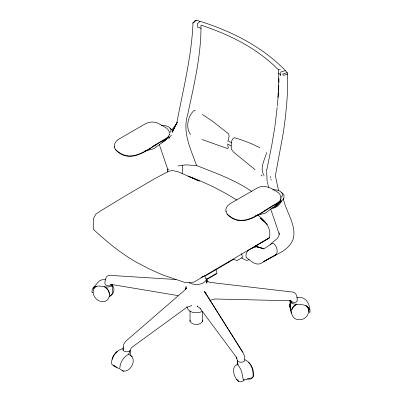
<?xml version="1.0" encoding="UTF-8"?>
<svg xmlns="http://www.w3.org/2000/svg" width="402" height="402" viewBox="0 0 402 402"><rect width="100%" height="100%" fill="white"/><g stroke="black" fill="none" stroke-linecap="round" stroke-linejoin="round"><path stroke-width="0.6" d="M191.206 305.615L191.493 305.711L186.98 307.213L131.826 347.398L130.66 349.047L130.394 350.222L129.419 351.197L127.73 351.76L125.781 351.76L124.092 351.197L123.123 350.222L123.123 349.097M123.123 348.66L123.64 344.449L125.469 341.489L185.302 289.631L186.161 288.088L185.764 289.103L186.116 286.636L185.764 289.103M202.633 320.153L202.633 321.304C200.266 325.54 192.397 325.54 190.03 321.304L190.03 320.153M225.889 211.15L227.251 214.372C243.587 230.693 261.571 211.351 276.857 203.729L279.792 201.467C282.44 197.915 280.32 193.136 276.476 191.493C270.732 187.402 262.943 184.196 256.386 188.513L231.135 203.095C228.145 204.754 224.859 207.96 226.095 211.698M290.138 301.188L290.083 307.264L290.445 301.465M266.727 171.905L267.069 181.126M278.887 82.541L278.903 78.485M280.691 75.305L280.777 72.003L285.314 70.651L287.525 73.084L287.696 87.621L286.877 101.726L285.465 116.907L283.5 131.705L275.375 175.734L278.576 190.714M205.739 294.274L205.799 292.4L205.829 293.51M199.925 21.351L196.276 20.17L193.699 22.658L193.015 22.683C191.674 56.406 183.156 89.309 176.925 122.379M278.058 97.701L278.39 91.827M277.953 97.756L278.762 83.767L278.692 76.194M278.46 90.671L278.772 85.405M237.13 365.096L237.411 362.569M266.626 152.494C264.707 159.84 259.406 168.036 264.064 175.579M278.003 98.324L277.29 106.128M266.626 171.378L266.772 169.654M277.179 107.329L274.867 126.72M307.098 307.535L307.208 306.605M290.048 305.133L290.4 309.852L291.269 313.022L291.867 312.967M167.946 169.091L167.317 171.945M290.123 304.6L290.274 303.535L289.973 305.736L290.44 301.55M279.164 232.823C279.842 239.215 272.782 240.713 270.109 245.069M274.797 127.323L271.802 145.057L266.878 169.599M182.066 173.563L182.804 168.589L182.458 165.121M227.894 141.283L229.145 136.268L228.718 134.183L227.939 133.328L212.568 121.233L202.377 114.444M185.654 289.44L185.94 288.35M206.543 280.093L206.909 278.903M290.425 303.369L289.792 306.55L290.762 310.359M112.223 359.348L113.294 356.423L115.042 353.75L117.213 351.74L115.364 353.524M169.227 134.841L169.438 134.288L168.262 137.077L165.322 139.338C150.041 146.956 132.057 166.302 115.721 149.981C112.54 145.861 115.324 140.589 119.6 138.7L144.856 124.123C149.418 121.364 155.212 121.364 159.78 124.123C163.132 126.459 168.242 127.811 169.438 132.228M237.733 360.524C236.034 363.544 239.12 366.147 240.346 368.664C242.25 372.106 242.406 376.081 243.3 379.784L244.25 380.016L252.114 377.704L253.094 376.905C253.521 370.559 251.255 362.142 244.677 359.659M280.968 198.683L279.978 200.97L277.008 203.256C261.637 211.01 243.501 230.281 227.07 213.869M244.336 379.558C237.029 389.166 227.859 365.277 238.275 364.519M291.802 309.811L292.55 308.158L296.47 303.937M172.297 132.298L177.171 122.509M172.378 131.223L177.116 122.509M206.437 279.526C203.261 285.485 194.513 285.445 189.101 282.777M172.443 131.268L174.624 127.54M290.535 300.937L290.138 301.626L290.339 302.374C295.917 306.766 306.208 301.445 309.299 309.711L308.806 307.917M281.842 200.724C280.033 204.271 277.003 207.578 272.933 208.316L271.476 208.03M168.946 138.479L169.82 137.057M171.935 129.861L177.227 122.53M248.361 250.114C246.672 252.084 245.361 254.803 246.19 257.416C250.235 260.365 255.431 266.008 261.004 263.416L276.32 254.602C278.274 250.979 276.802 245.883 273.491 243.557L272.028 243.411L263.993 248.783L255.2 246.17M280.465 201.593L277.586 205.337L275.149 206.96L272.878 207.628M192.729 23.231L195.427 20.291L196.276 20.17M95.309 286.204L93.294 288.485C97.917 282.772 105.62 289.345 111.319 286.003L111.917 285.33L111.897 284.36L112.284 286.847L112.007 285.651M166.805 139.077L163.564 141.695L161.835 142.202M278.616 202.97L277.018 204.663L274.873 206.085M168.956 133.459L170.94 131.394L170.8 128.957L168.569 126.806L164.845 125.519L161.232 125.449M280.887 197.437L282.475 195.784L282.335 193.352L280.104 191.201L276.38 189.91L272.762 189.839M171.443 135.152L169.528 137.057L153.79 148.75L144.258 151.252M155.624 144.635L154.197 145.831L152.393 146.308M266.682 209.427L265.732 210.226L264.526 210.542M96.405 286.259C89.284 290.736 94.867 301.294 102.103 301.626C110.429 302.209 111.821 291.445 105.641 287.294M168.443 136.574L165.473 138.861C150.102 146.619 131.972 165.89 115.535 149.479M202.332 276.898L200.995 277.656M275.39 205.618L276.948 204.583M254.481 246.692L269.365 237.838C271.762 228.07 264.823 220.1 257.31 214.829M247.908 250.557L269.365 237.838L193.915 282.109L185.724 282.752L162.689 274.928L149.077 268.858L135.796 261.888C120.359 252.938 106.55 241.637 93.545 229.492L93.294 218.904L95.937 214.05L101.018 210.623L127.766 194.467L154.82 178.594L168.373 171.498L171.815 170.428L177.905 171.649L199.352 181.091L188.076 176.156C205.131 182.337 221.502 190.407 236.843 200.085M233.833 259.225L206.397 275.325L202.085 276.842M228.12 262.235L228.557 261.983M214.321 270.229L214.753 269.978M216.562 273.852L206.598 279.606L206.105 279.415M249.114 259.551L247.049 260.456L245.079 259.843L241.507 257.777M264.466 261.049L276.32 254.602L263.385 261.672M296.515 304.641C287.737 307.309 291.224 321.369 300.239 319.575C307.379 319.665 311.957 309.836 305.731 305.314M202.327 311.379C197.387 313.816 188.081 313.339 186.89 306.741M287.726 74.104L284.912 75.038L283.164 75.184L282.712 74.048L287.254 72.697M251.069 248.511L256.953 246.692L257.943 246.994L255.054 246.135M109.203 296.44C114.057 294.912 115.52 288.299 111.987 284.711M122.876 348.77C116.088 349.956 110.957 357.267 111.661 363.971L112.454 364.931L118.69 368.533L119.811 368.192C120.052 363.81 121.972 359.544 125.253 356.594C127.444 355.031 130.399 353.273 130.067 350.157M209.874 300.334L214.929 298.993L290.425 300.746L289.953 300.601L292.269 301.505L290.214 300.651M255.2 215.799L265.325 213.145L281.063 201.452L283.36 199.161L283.988 197.658L283.988 194.885L281.586 192.488M251.878 191.633C235.039 179.875 215.572 173.016 196.603 165.579C190.779 149.278 181.995 131.866 187.779 114.243C193.985 84.897 201.246 55.325 200.995 25.155C229.582 34.547 257.25 48.25 278.556 69.933L280.315 69.511M110.711 285.52L108.862 285.872L106.952 285.636L105.505 284.882L104.902 283.812C104.942 280.852 105.455 275.305 109.49 275.34L176.076 279.526M296.716 297.686C305.957 295.51 310.228 304.485 310.032 312.394L309.304 312.309L307.832 306.726M178.071 165.956L185.86 164.83L196.498 165.634M275.471 255.024C282.757 251.853 290.37 246.939 293.164 239.044C296.998 225.004 285.531 211.422 283.244 198.166M197.643 306.203L197.08 306.093L200.221 308.424L200.025 308.269L236.059 356.8L236.934 358.468L236.22 356.946L237.647 361.091C239.456 362.604 242.24 362.599 244.16 361.287L244.763 360.217L244.763 358.659L244.225 355.474L243.255 352.916L204.462 291.385L242.622 352.202M110.927 284.229L110.354 284.279L178.041 295.616M195.422 110.51L193.94 110.59C187.749 116.098 185.433 127.72 190.578 134.63M93.038 292.53L92.043 292.46L91.852 291.339L92.882 288.149L99.209 281.008L102.289 279.656L105.62 279.792M123.193 371.046C130.007 372.227 136.213 361.619 131.71 356.293M128.313 354.469L129.514 354.835L132.183 356.69M116.997 367.327L115.796 366.966L113.123 365.111L113.6 365.503M232.426 259.406L235.14 259.782L237.105 260.591L242.446 257.506L241.682 253.667M109.279 296.274L109.816 296.43L112.344 293.571L112.716 290.515L112.022 285.566M256.953 246.692L263.903 248.858L255.084 246.099M201.045 28.321L197.322 27.055L197.452 23.783L200.03 21.296C231.673 31.276 262.129 46.516 285.42 70.596M202.196 139.564L227.381 148.519L227.849 148.454L228.406 147.509L227.929 146.464L227.733 144.011L231.19 146.006M119.917 369.016L122.851 370.92M122.263 370.699L123.771 371.257M206.226 278.561L207.025 278.872L216.995 273.119L216.02 269.636M259.838 147.67L251.541 143.735L242.788 140.348L234.421 137.66C230.426 139.514 231.185 145.499 231.321 149.202L233.507 152.056L255.074 169.689M207.392 281.269L209.623 282.345L293.229 292.138C296.937 293.088 297.596 298.143 297.028 301.379C295.38 303.098 292.576 303.083 290.586 301.972L289.797 300.942M103.982 286.576C106.806 288.083 109.183 290.942 109.429 294.209M228.431 140.981L231.954 143.011M247.285 378.83C257.149 381.619 253.602 365.81 248.692 362.509M130.946 355.659L131.429 356.061M113.877 365.735L114.364 366.142M260.903 174.845L262.22 176.026M278.556 69.933L278.606 73.099L280.797 75.249M170.056 128.092L172.458 130.494L172.458 132.157M208 281.596L206.728 279.676L206.814 283.209L206.769 279.149M114.354 146.755L114.56 147.308M205.658 278.898L204.97 276.073M270.636 208.869L279.345 234.441M159.338 144.635L168.031 170.172L168.031 169.041M204.97 292.249L205.306 293.259M268.451 186.357L268.732 187.297M267.204 181.593L267.476 182.533M268.064 184.935L268.31 185.885M267.591 183.016L267.938 184.463M130.047 350.971L130.856 355.72M270.606 176.468L270.787 177.704M270.968 178.945L271.149 180.181M278.606 73.099L278.792 76.068M202.633 311.54L202.633 321.304M190.03 310.927L190.03 321.304M123.123 347.534L123.123 350.222M264.034 221.371L260.074 218.03L267.245 224.306L264.034 221.371M238.582 381.413L236.863 379.709L238.582 381.413"/></g></svg>
